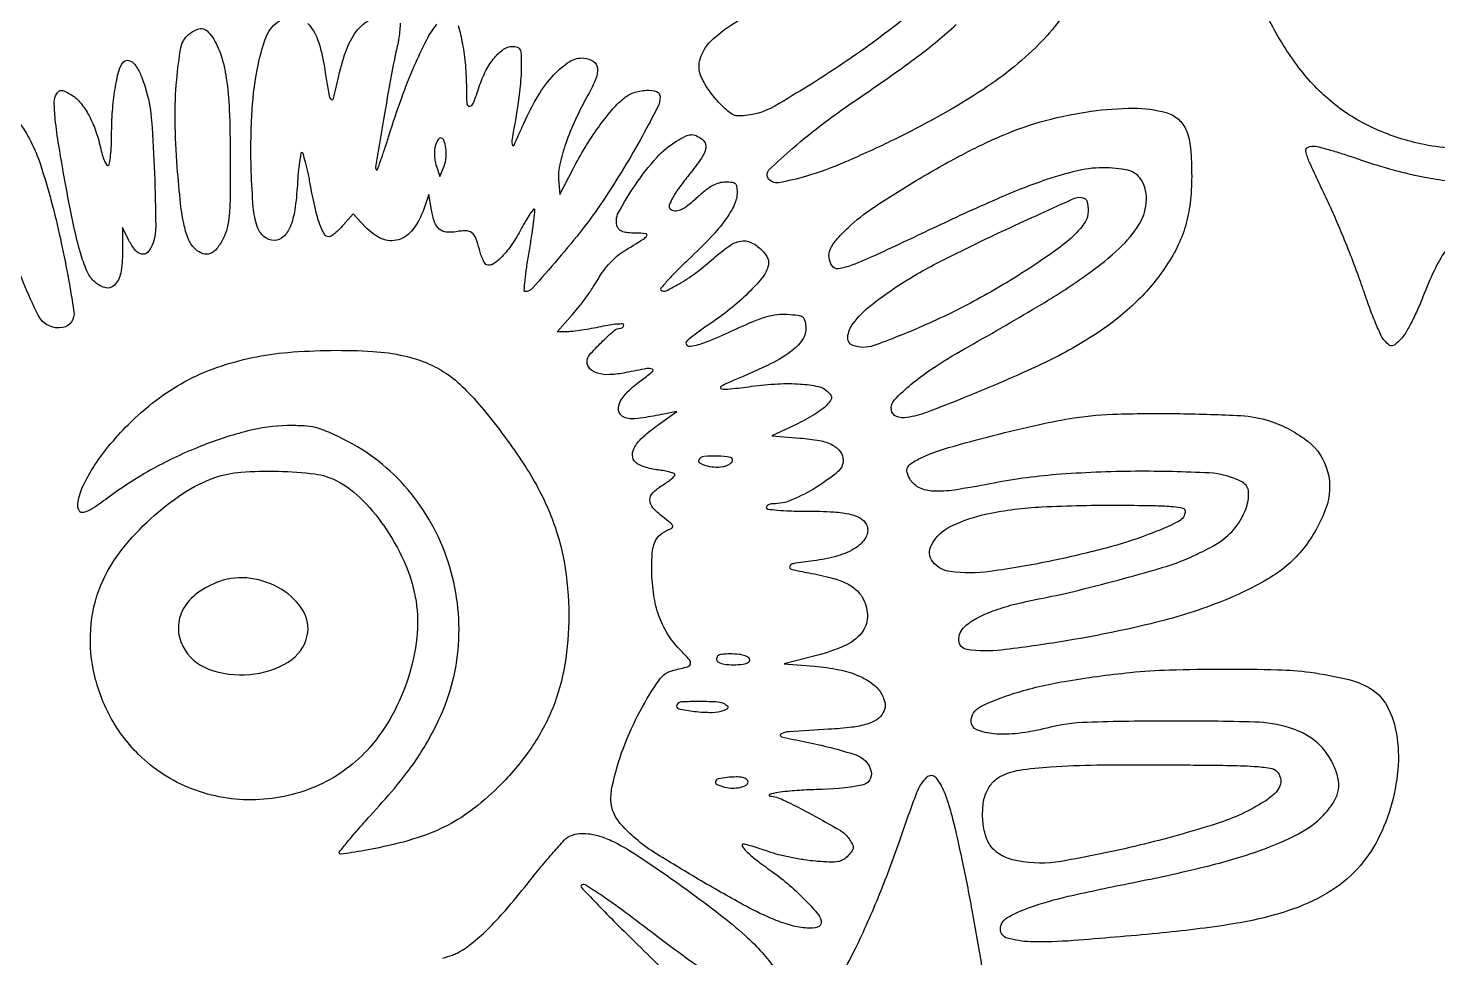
# Model space of a CAD drawing. Header units: inches. Extents: x 164 to 6104, y 4585 to 8790.
# Drawn here: x 5650.21 to 5677.86, y 5356.24 to 5374.46 of the extents above; entities that cross this region are included whole.
import ezdxf

# ---------------------------------------------------------------- set-up
doc = ezdxf.new("R2010")
doc.units = ezdxf.units.IN
doc.header["$LTSCALE"] = 50
doc.header["$MEASUREMENT"] = 0

# ---------------------------------------------------------------- blocks, each defined once
blk = doc.blocks.new('JACZ-COO-GE-001-CAR-LOGO-R00')
at = {"color": 8}
for points in [[(6117.94, 3222.13, -0.042935), (6109.41, 3223.27, -0.05274), (6096.4, 3227.64, -0.063521), (6085.46, 3234.45, -0.060535), (6076.18, 3244.08, -0.042129), (6068.14, 3256.88, -0.044574), (6062.33, 3271.09, -0.081407), (6060.63, 3283.47, -0.090028), (6063.01, 3294.89, -0.065885), (6069.42, 3306.17, -0.048385), (6077.75, 3315.2, -0.035815), (6088.52, 3323.52, -0.035412), (6100.53, 3330.31, -0.04353), (6112.59, 3334.82, -0.035386), (6120.13, 3336.34, -0.030806)], [(6015.17, 3263.95, -0.07247), (6005.17, 3250.57, -0.054656), (5988.67, 3237.35, -0.028311), (5965.57, 3224.45, -0.011949), (5952.05, 3218.26, -0.027653), (5941.56, 3214.44, -0.032186), (5933.92, 3212.65, -0.304674), (5931.01, 3213.97, -0.353057), (5931.29, 3216.13, -0.012905), (5937.82, 3222.11, -0.018614), (5946.46, 3229.07, -0.011621), (5957.07, 3236.6, 0.011178), (5972.01, 3247.19, 0.026682), (5982.47, 3255.86, 0.035656)], [(5830.45, 3256.23, -0.017603), (5830.36, 3254.39, -0.018322), (5830.09, 3252.22, -0.015786), (5829.66, 3249.96, 0.010257), (5828.01, 3241.85, 0.003432), (5825.93, 3229.94, 0.000438), (5823.76, 3216.86, 0.241968), (5823.99, 3216.12, 0.545708), (5824.21, 3216.17, 0.00249), (5825.17, 3218.78, 0.007419), (5826.25, 3221.9, 0.004292), (5827.46, 3225.69, -0.011535), (5830.79, 3235.6, -0.015001), (5834.32, 3244.5, -0.015889), (5837.71, 3251.72, -0.05769), (5840.52, 3255.94, -0.011563)], [(5846.35, 3255.57, -0.022095), (5847.48, 3250.64, -0.023543), (5848.29, 3244.7, -0.021788), (5848.56, 3238.57, 0.014135), (5848.69, 3234.19, 0.426593), (5849.45, 3233.54, 0.284305), (5850.44, 3234.3, 0.010628), (5852.08, 3238.92, -0.03841), (5853.91, 3243.28, -0.054416), (5856.23, 3246.79, -0.066586), (5858.74, 3249.11, -0.154499), (5861.16, 3249.88, -0.072715), (5862.52, 3249.68, -0.216978), (5863.21, 3249.08, -0.09741), (5863.51, 3247.79, -0.009343), (5863.57, 3244.56, -0.014676), (5863.5, 3242.1, -0.007848), (5863.27, 3239.06, -0.007807), (5862.94, 3235.97, -0.012078), (5862.55, 3233.31, 0.001195), (5861, 3224.14, 0.134293), (5861.13, 3222.92, 0.663981), (5861.6, 3222.91, 0.003189), (5864.27, 3228.86, -0.031479), (5868.17, 3236.38, -0.050875), (5872.49, 3242.15, -0.064789), (5876.81, 3245.76, -0.167295), (5880.71, 3246.7, -0.119621), (5883.26, 3245.82, -0.226696), (5884.37, 3244.01, -0.124863), (5883.95, 3241.06, -0.03041), (5881.8, 3236.59, 0.019547), (5878.37, 3229.88, 0.024296), (5875.74, 3223.39, 0.026539), (5874.09, 3217.68, 0.075664), (5873.77, 3213.57), (5874.07, 3209.38), (5877.74, 3216.45, -0.017613), (5881.01, 3222.24, -0.018014), (5884.66, 3227.74, -0.019086), (5888.28, 3232.41, -0.042766), (5891.45, 3235.59, -0.090576), (5894.29, 3237.22, -0.07204), (5897.77, 3237.92, -0.094909), (5900.55, 3237.53, -0.324426), (5901.55, 3236.13, -0.116723), (5900.84, 3233.25, -0.007177), (5896.67, 3225.41, -0.010891), (5891.54, 3216.55, -0.009916), (5885.87, 3207.63, -0.019403), (5880.52, 3200.21, -0.011552), (5873.61, 3191.79, -0.004809), (5866.58, 3183.77, -0.21353), (5864.59, 3182.88, -0.439736), (5864.35, 3183.15, -0.004316), (5864.62, 3186.04, -0.010357), (5865.06, 3189.51, -0.006123), (5865.71, 3193.63, 0.004046), (5866.39, 3197.82, 0.005974), (5866.92, 3201.51, 0.002949), (5867.31, 3204.63, 0.108095), (5867.24, 3205.35, 0.595147), (5866.94, 3205.4, 0.019378), (5866.03, 3204.19, 0.018802), (5864.88, 3202.38, 0.009693), (5863.57, 3200.04, -0.026118), (5861.01, 3195.78, -0.042188), (5858.36, 3192.5, -0.051664), (5855.94, 3190.43, -0.233384), (5854.15, 3190.18, -0.175028), (5853.67, 3190.55, -0.029457), (5853.11, 3191.58, -0.029161), (5852.56, 3192.93, -0.022233), (5852.11, 3194.45, 0.030906), (5851.18, 3197.48, 0.140503), (5850.08, 3198.94, 0.163332), (5848.48, 3199.49, 0.045898), (5845.81, 3199.25, -0.07062), (5843.07, 3199.14, -0.155427), (5841.16, 3199.96, -0.129239), (5839.87, 3201.87, -0.04238), (5839.01, 3205.19), (5838.29, 3209.38), (5836.91, 3205.42, -0.076771), (5833.95, 3199.85, -0.158922), (5829.96, 3197.05, -0.180787), (5825.47, 3197.31, -0.103403), (5821, 3200.53), (5817.65, 3204.18), (5814.89, 3201.03, -0.018517), (5813.75, 3199.82, -0.023674), (5812.61, 3198.8, -0.022642), (5811.6, 3198.06, -0.148904), (5811.01, 3197.88, -0.265411), (5809.73, 3198.61, -0.04685), (5808.5, 3201.21, -0.031278), (5807.27, 3205.44, -0.009949), (5805.96, 3211.89, 0.007402), (5805.28, 3215.33, 0.012028), (5804.58, 3218.24, 0.005746), (5803.92, 3220.62, 0.333928), (5803.58, 3220.88, 0.366493), (5803.27, 3220.62, 0.006482), (5802.92, 3218.3, 0.012874), (5802.59, 3215.46, 0.007812), (5802.35, 3212.1, -0.022087), (5801.65, 3205.24, -0.061595), (5800.37, 3200.59, -0.10407), (5798.51, 3197.86, -0.193525), (5796.07, 3196.88, -0.176423), (5793.23, 3197.91, -0.138461), (5791.38, 3200.64, -0.061009), (5790.31, 3205.93, -0.011579), (5789.76, 3215.78, -0.019896), (5789.88, 3230.98, -0.034784), (5791.36, 3243.48, -0.041457), (5793.9, 3252.69, -0.183756), (5797.53, 3256.85, -0.141305)], [(5805.19, 3256.13, -0.114649), (5807.9, 3251.78, -0.042415), (5809.66, 3244.73, 0.0019), (5811.03, 3236.37, 0.197679), (5811.64, 3235.4, 0.533403), (5812.27, 3235.63, 0.004193), (5813.69, 3241.83, -0.035938), (5815.94, 3249.42, -0.084078), (5818.92, 3254.51, -0.110042), (5822.83, 3257.52, -0.095363)], [(6116.22, 3194.03, 0.03519), (6113.14, 3188.58, 0.01839), (6110.06, 3181.41, -0.013313), (6108.5, 3177.68, -0.014694), (6106.79, 3174.17, -0.014185), (6105.16, 3171.26, -0.069661), (6103.99, 3169.8, -0.012904), (6102.36, 3168.35, -0.155586), (6101.6, 3168.03, -0.20078), (6100.88, 3168.26, -0.023798), (6099.64, 3169.43, -0.083813), (6098.7, 3170.8, -0.008996), (6097.14, 3174.33, -0.010864), (6095.44, 3178.64, -0.008544), (6093.78, 3183.38, 0.009723), (6091.85, 3188.82, 0.005596), (6089.34, 3195.31, 0.005589), (6086.66, 3201.77, 0.009299), (6084.25, 3207.14, -0.001922), (6079.09, 3218.19, -0.052143), (6078.05, 3221.23, -0.376014), (6078.67, 3222.39, -0.129243), (6080.71, 3222.59, -0.028541), (6082.61, 3222.18, -0.005309), (6086.02, 3221.19, -0.005674), (6090, 3219.94, -0.005153), (6094.07, 3218.57, 0.011891), (6098.48, 3217.15, 0.008497), (6103.48, 3215.76, 0.008586), (6108.3, 3214.59, 0.018137), (6112.07, 3213.89, -0.010318), (6118.62, 3212.78, -0.042478)], [(5947.69, 2989.91, 0.018988), (5954.5, 3002.48, 0.017377), (5961.13, 3017.19, 0.01469), (5967.13, 3033.16, -0.008166), (5971.75, 3045.97, -0.105511), (5974.49, 3050.21, -0.451482), (5976.89, 3050.07, -0.076165), (5979.43, 3045.52, -0.029703), (5981.5, 3038.8, -0.007618), (5984.03, 3027.7, -0.006973), (5986.77, 3013.79, -0.004401), (5989.61, 2997.49, -0.017651)], [(5915.57, 2995.95, -0.009951), (5907.72, 3001.41, -0.0069), (5899.07, 3007.88, 0.004282), (5890.89, 3014.05, 0.013033), (5885.2, 3018.06, 0.009907), (5881.02, 3020.71, 0.345942), (5879.94, 3020.58, 0.405268), (5879.94, 3020.12, 0.001493), (5884.01, 3015.82, 0.006103), (5888.8, 3010.91, 0.003659), (5894.6, 3005.19, -0.008722), (5908.3, 2991.41, -0.039152)], [(5842.12, 3000.71, 0.005863), (5844.76, 3001.56, 0.039988), (5846.02, 3002.1, 0.047394), (5849.98, 3004.67, 0.026682), (5854.27, 3008.48, 0.020553), (5859.22, 3013.77, 0.009428), (5865.25, 3021.05, -0.004484), (5868.96, 3025.62, -0.006254), (5872.36, 3029.64, -0.003958), (5875.29, 3032.95, -0.07811), (5876.34, 3033.81, -0.09734), (5878.83, 3034.67, -0.062999), (5881.89, 3034.71, -0.053229), (5885.38, 3033.94, -0.036212), (5889.12, 3032.37, -0.030262), (5896, 3028.34, -0.007452), (5906.76, 3020.89, -0.007912), (5917.5, 3012.95, -0.020966), (5924.85, 3006.84, -0.025326), (5929.44, 3002.23, -0.037164), (5932.95, 2997.7, -0.04207)]]:
    blk.add_lwpolyline(points, format="xyb", dxfattribs=at)
for points in [[(5980.35, 3278.32, -0.09869), (5981.95, 3276.64, -0.163117), (5982.42, 3274.75, -0.107201), (5981.7, 3272.38, -0.029825), (5979.6, 3269.08, -0.067296), (5969.45, 3258.42, -0.020546), (5951.46, 3245.2, -0.017339), (5932.86, 3233.58, -0.130204), (5922.92, 3230.89, -0.168575), (5920.8, 3231.61, -0.036316), (5917.88, 3234.25, -0.036734), (5915.01, 3237.73, -0.042883), (5912.85, 3241.42, -0.197702), (5912.55, 3246.77, -0.129455), (5916.05, 3251.96, -0.054406), (5924.77, 3258.07, -0.009844), (5942.31, 3267.27, -0.010263), (5957.75, 3274.59, -0.034869), (5968.21, 3278.44, -0.056518), (5975.53, 3279.69, -0.16857)], [(5779.13, 3252.43, -0.0682), (5781.45, 3247.55, -0.039698), (5782.92, 3241.23, -0.027198), (5783.74, 3232.55, -0.009282), (5784.01, 3219.88, -0.002866), (5783.98, 3209.09, -0.019441), (5783.73, 3203.76, -0.039745), (5783.16, 3200.32, -0.054703), (5782.07, 3197.38, -0.049775), (5780.33, 3194.62, -0.135311), (5778.49, 3193.26, -0.178139), (5776.55, 3193.22, -0.100498), (5774.5, 3194.44, -0.106821), (5772.69, 3196.96, -0.047812), (5771.43, 3200.86, -0.028158), (5770.44, 3206.89, -0.006937), (5769.52, 3216.88, -0.016545), (5768.95, 3229.6, -0.024366), (5769.36, 3240.78, -0.023516), (5770.53, 3249.59, -0.179538), (5772.63, 3253.13, -0.050167), (5774.65, 3254.45, -0.147771), (5776.27, 3254.76, -0.16034), (5777.7, 3254.11, -0.062112)], [(5761.13, 3237.38, -0.048333), (5762.49, 3229.51, -0.009553), (5763.29, 3215.22, -0.00706), (5763.62, 3200.74, -0.095328), (5762.66, 3195.56, -0.1036), (5761.39, 3193.6, -0.253258), (5759.79, 3193.12, -0.174202), (5758.03, 3194.2, -0.052861), (5756.32, 3196.88), (5754.57, 3200.38), (5754.57, 3193.7, -0.044708), (5754.05, 3187.91, -0.153916), (5752.32, 3184.62, -0.274421), (5749.73, 3183.97, -0.124403), (5746.62, 3185.82, -0.098214), (5744.79, 3188.56, -0.027209), (5743.06, 3193.47, -0.019377), (5741.25, 3200.68, -0.006441), (5739.14, 3211.38, -0.004105), (5737.14, 3222.8, -0.015668), (5736.17, 3229.97, -0.020809), (5735.88, 3234.73, -0.153958), (5736.51, 3236.88, -0.063979), (5737.17, 3237.63, -0.184953), (5737.81, 3237.87, -0.10923), (5738.67, 3237.68, -0.015753), (5740.28, 3236.85, -0.089897), (5742.8, 3234.79, -0.04793), (5745.11, 3231.48, -0.041832), (5747.06, 3227.23, -0.031777), (5748.5, 3222.31, 0.017351), (5749.03, 3220.26, 0.031136), (5749.63, 3218.62, 0.036112), (5750.21, 3217.53, 0.412787), (5750.64, 3217.42, 0.218629), (5751.01, 3217.98, 0.011557), (5751.3, 3220.12, 0.01644), (5751.5, 3222.77, 0.011069), (5751.57, 3225.8, -0.018172), (5751.8, 3232.2, -0.021561), (5752.5, 3238.2, -0.02103), (5753.51, 3243.15, -0.112903), (5754.74, 3245.58, -0.294499), (5756.24, 3246.06, -0.161792), (5757.9, 3244.95, -0.071592), (5759.6, 3241.96, -0.026934)], [(5725.89, 3229.63, -0.082375), (5732.1, 3217.59, -0.024126), (5737.55, 3197.42, -0.016474), (5741.25, 3177.33, -0.400104), (5738.27, 3173.07, -0.340083), (5731.5, 3176.41, -0.032913), (5724.04, 3194.45, -0.037091), (5718.87, 3214.55, -0.11117), (5719.49, 3228.63, -0.044972), (5720.62, 3231.68, -0.247564), (5721.99, 3232.69, -0.234479), (5723.65, 3232.17, -0.040993)], [(6039.9, 3231.8, -0.113068), (6043.23, 3230, -0.117883), (6045.38, 3226.96, -0.073714), (6046.54, 3222.08, -0.021773), (6046.86, 3214.38, -0.029), (6046.43, 3207.1, -0.042311), (6045.15, 3200.8, -0.043997), (6042.87, 3195, -0.035113), (6039.45, 3189.21, -0.053464), (6031.12, 3179.5, -0.045317), (6020.46, 3171.16, -0.033996), (6005.82, 3163.05, -0.013592), (5984.79, 3153.91, -0.00704), (5974.38, 3149.88, -0.046701), (5969, 3148.44, -0.138866), (5966.14, 3148.75, -0.267483), (5964.77, 3150.5, -0.2274), (5965.65, 3153.32, -0.032462), (5970.2, 3157.58, -0.029072), (5976.98, 3162.53, -0.015235), (5985.93, 3167.91, 0.006541), (6005.85, 3179.43, 0.02109), (6018.65, 3187.81, 0.031784), (6027.13, 3194.73, 0.067225), (6032.51, 3201.28, 0.067153), (6033.96, 3204.53, 0.067592), (6034.49, 3208.04, 0.072459), (6034.06, 3211.34, 0.102035), (6032.7, 3213.96, 0.068952), (6031.44, 3215.14, 0.074889), (6029.94, 3215.9, 0.049445), (6027.81, 3216.37, 0.013641), (6024.39, 3216.68, 0.06802), (6016.86, 3216.13, 0.029742), (6007.18, 3213.48, 0.021164), (5994.48, 3208.56, 0.00781), (5976.99, 3200.6, -0.001785), (5960.67, 3192.93, -0.0191), (5953.92, 3190.09, -0.05086), (5950.25, 3189.13, -0.299221), (5948.53, 3189.91, -0.112263), (5947.73, 3192.16, -0.129214), (5948.05, 3194.4, -0.080894), (5949.66, 3196.97, -0.023577), (5952.91, 3200.34, -0.042431), (5959.87, 3205.88, -0.012188), (5971.54, 3213.23, -0.012748), (5984.25, 3220.38, -0.021533), (5995.3, 3225.64, -0.034432), (6006.93, 3229.65, -0.031464), (6019.36, 3232.17, -0.033058), (6030.95, 3233, -0.069128)], [(5913.01, 3224.55, -0.177429), (5913.95, 3223.13, -0.152215), (5913.83, 3221.34, -0.065251), (5912.41, 3218.72, -0.012196), (5909.09, 3214.38, 0.012672), (5906.53, 3211.01, 0.032005), (5904.89, 3208.4, 0.042836), (5904.04, 3206.48, 0.285423), (5904.27, 3205.51, 0.184843), (5905.51, 3204.96, 0.117412), (5907.08, 3205.24, 0.063921), (5909.15, 3206.48, 0.019039), (5911.95, 3208.88, -0.020138), (5914.15, 3210.75, -0.04327), (5916.02, 3211.96, -0.055428), (5917.73, 3212.65, -0.067531), (5919.43, 3212.88, -0.027409), (5921.2, 3212.78, -0.158693), (5922.05, 3212.4, -0.174826), (5922.46, 3211.62, -0.034853), (5922.57, 3210.02, -0.10997), (5921.81, 3206.62, -0.04692), (5919.44, 3202.59, -0.033754), (5915.4, 3197.73, -0.01384), (5909.32, 3191.68, 0.00732), (5906.23, 3188.68, 0.012201), (5903.72, 3186.06, 0.005849), (5901.74, 3183.83, 0.393599), (5901.76, 3183.36, 0.321142), (5903.2, 3183.12, 0.019974), (5907.22, 3185.31, 0.025835), (5911.77, 3188.34, 0.02379), (5916.11, 3191.91, -0.029934), (5920.38, 3195.34, -0.108158), (5923.57, 3196.69, -0.156794), (5926.35, 3196.34, -0.087354), (5929.18, 3194.36, -0.031906), (5930.33, 3193.06, -0.071857), (5930.97, 3191.91, -0.089735), (5931.19, 3190.8, -0.076181), (5931.02, 3189.61, -0.101441), (5929.42, 3186.63, -0.024693), (5925.62, 3182.51, -0.024455), (5920.72, 3178.15, -0.022954), (5915.32, 3174.19, 0.008727), (5912.73, 3172.4, 0.013211), (5910.55, 3170.75, 0.007886), (5908.81, 3169.31, 0.2196), (5908.57, 3168.79, 0.403697), (5909.33, 3168, 0.076371), (5911.51, 3168.26, 0.033002), (5915.37, 3169.6, 0.007248), (5921.79, 3172.43, -0.008109), (5927.15, 3174.78, -0.028558), (5930.7, 3176.04, -0.042489), (5933.54, 3176.61, -0.04447), (5936.39, 3176.68, -0.013816), (5939.25, 3176.42, -0.121059), (5940.44, 3175.97, -0.18063), (5941.05, 3175.1, -0.039355), (5941.37, 3173.26, -0.177143), (5940.46, 3169.75, -0.08568), (5937.17, 3166.39, -0.04649), (5930.92, 3162.72, -0.011981), (5920.19, 3157.99, 0.05021), (5918.17, 3156.91, 0.681783), (5918.3, 3156.33, 0.066494), (5920.67, 3156.28, 0.006153), (5926.52, 3156.99, -0.019883), (5933.68, 3157.67, -0.030611), (5939.89, 3157.62, -0.034384), (5944.75, 3156.95, -0.145965), (5947.3, 3155.57, -0.035141), (5948.19, 3154.56, -0.182893), (5948.39, 3153.86, -0.14346), (5948.1, 3153.1, -0.019083), (5947, 3151.76, -0.057731), (5945.84, 3150.72, -0.014539), (5943.73, 3149.32, -0.014645), (5941.2, 3147.84, -0.014299), (5938.57, 3146.51), (5932.07, 3143.44), (5939.77, 3142.86, -0.027301), (5945.09, 3142.17, -0.072754), (5948.7, 3140.94, -0.116407), (5950.8, 3139.14, -0.159576), (5951.57, 3136.8, -0.222715), (5950.07, 3133.59, -0.034893), (5944.25, 3129.4, -0.038223), (5937.56, 3125.93, -0.101531), (5932.32, 3124.87, 0.055208), (5931.65, 3124.8, 0.074948), (5931.08, 3124.58, 0.094555), (5930.7, 3124.26, 0.170804), (5930.57, 3123.88, 0.375348), (5930.95, 3123.45, 0.010862), (5933.56, 3123.15, 0.015546), (5937.02, 3122.94, 0.007218), (5941.52, 3122.88, -0.013236), (5949, 3122.68, -0.047269), (5953.72, 3121.98, -0.083586), (5956.62, 3120.72, -0.173722), (5958.1, 3118.79, -0.212582), (5957.75, 3115.69, -0.117079), (5955.07, 3112.89, -0.074891), (5950.14, 3110.66, -0.037254), (5943.42, 3109.3, 0.006888), (5937.89, 3108.52, 0.27084), (5936.96, 3107.77, 0.455248), (5937.38, 3106.99, 0.009722), (5942.18, 3106.01, -0.016912), (5948.34, 3104.65, -0.049145), (5952.43, 3103.17, -0.072136), (5955.19, 3101.32, -0.090048), (5957.07, 3098.88, -0.125954), (5958.22, 3093.88, -0.170652), (5956.59, 3089.57, -0.114598), (5951.88, 3086.04, -0.042139), (5943.96, 3083.32), (5935.42, 3081.18), (5943.74, 3080.49, -0.028625), (5950.44, 3079.55, -0.050212), (5955.79, 3077.91, -0.063535), (5959.72, 3075.63, -0.110967), (5962.13, 3072.77, -0.029316), (5962.8, 3071.25, -0.069341), (5963.07, 3070.05, -0.083653), (5962.98, 3068.96, -0.060238), (5962.54, 3067.82, -0.122616), (5960.85, 3065.95, -0.073978), (5958.14, 3064.67, -0.045818), (5953.99, 3063.81, -0.013922), (5947.58, 3063.26, 0.002435), (5936.77, 3062.59, 0.106486), (5934.6, 3061.97, 0.692414), (5934.7, 3061.22, 0.008799), (5941.18, 3059.84, -0.029751), (5955.09, 3056.25, -0.262927), (5959.23, 3051.76, -0.430375), (5956.72, 3047.95, -0.040373), (5944.25, 3046.76, 0.015186), (5938.94, 3046.52, 0.015611), (5933.71, 3045.96, 0.051503), (5931.47, 3045.41, 0.807392), (5931.52, 3045, -0.093827), (5935.12, 3044.01, -0.009581), (5943.03, 3039.95, -0.008564), (5950.84, 3035.57, -0.116211), (5953.19, 3033.34, -0.022114), (5954.11, 3031.79, -0.136635), (5954.31, 3030.89, -0.145143), (5954.01, 3030.05, -0.026028), (5952.95, 3028.73, -0.0689), (5951.64, 3027.63, -0.098245), (5950.22, 3027.08, -0.053845), (5948.13, 3026.95, -0.00885), (5944.07, 3027.19, -0.018423), (5940.96, 3027.56, -0.011912), (5937.39, 3028.19, -0.011978), (5933.93, 3028.98, -0.022086), (5931.16, 3029.81, 0.004717), (5928.83, 3030.6, 0.006395), (5926.71, 3031.27, 0.004424), (5924.92, 3031.79, 0.068683), (5924.29, 3031.88, 0.582466), (5923.98, 3031.32, 0.066585), (5925.11, 3029.89, 0.027517), (5927.8, 3027.58, 0.009028), (5931.99, 3024.47, -0.022001), (5936.95, 3020.6, -0.024089), (5941.39, 3016.41, -0.021146), (5944.8, 3012.56, -0.1722), (5945.57, 3010.38, -0.349466), (5944.6, 3009.15, -0.073394), (5941.68, 3008.92, -0.049848), (5937.49, 3009.62, -0.029929), (5932.72, 3011.24, -0.028873), (5925.03, 3014.89, -0.00691), (5912.72, 3021.86, -0.006322), (5900.66, 3029.12, -0.038605), (5894.79, 3033.41, -0.030842), (5890.94, 3037.16, -0.080717), (5888.84, 3040.38, -0.097382), (5888.08, 3043.72, -0.059963), (5888.45, 3047.75, -0.037252), (5891.48, 3058.07, -0.032241), (5896.13, 3068.36, -0.029827), (5901.25, 3076.72, -0.188865), (5905.32, 3079.44, 0.012203), (5909.06, 3080.36, 0.267809), (5909.83, 3081.13, 0.25137), (5909.57, 3082.21, 0.010937), (5906.84, 3085.16, -0.054012), (5903.55, 3089.39, -0.053083), (5901.22, 3094.24, -0.048187), (5899.81, 3099.89, -0.03272), (5899.25, 3106.51, -0.023079), (5899.39, 3111.38, -0.079757), (5900.12, 3114.43, -0.118622), (5901.58, 3116.43, -0.088073), (5903.94, 3117.82, 0.077773), (5904.85, 3118.33, 0.353998), (5904.97, 3118.87, 0.108587), (5904.36, 3119.64, 0.007907), (5902.23, 3121.33, -0.048099), (5899.57, 3123.79, -0.179045), (5898.75, 3125.88, -0.200134), (5899.53, 3127.84, -0.061427), (5902.07, 3129.88, 0.015192), (5903.41, 3130.76, 0.021565), (5904.54, 3131.64, 0.01846), (5905.39, 3132.41, 0.201768), (5905.57, 3132.83, 0.310416), (5905.34, 3133.17, 0.022542), (5904.22, 3133.54, 0.02524), (5902.73, 3133.88, 0.015882), (5900.97, 3134.14, -0.026986), (5899.09, 3134.45, -0.026819), (5897.25, 3134.97, -0.027832), (5895.7, 3135.59, -0.08689), (5894.78, 3136.24, -0.19829), (5893.98, 3138.17, -0.137543), (5894.62, 3140.47, -0.07545), (5896.91, 3143.22, -0.025901), (5900.97, 3146.46), (5906.07, 3150.11), (5902.57, 3149.42, -0.006708), (5896.87, 3148.37, -0.039154), (5893.84, 3148.09, -0.083018), (5891.96, 3148.38, -0.140717), (5890.66, 3149.27, -0.205613), (5890.12, 3151.09, -0.11196), (5890.92, 3153.33, -0.067567), (5893.12, 3155.95, -0.027412), (5896.76, 3158.9, 0.01781), (5899.45, 3161, 0.56605), (5899.35, 3161.68, 0.141682), (5897.92, 3161.83, 0.004583), (5892.2, 3160.73, -0.036618), (5887.77, 3160.18, -0.082877), (5884.42, 3160.56, -0.134076), (5882.35, 3161.81, -0.191984), (5881.57, 3163.78, -0.181797), (5882.24, 3165.57, -0.017621), (5885.48, 3169.01, -0.017709), (5888.94, 3172.21, -0.179428), (5890.75, 3172.88, 0.106), (5891.06, 3172.95, 0.099326), (5891.33, 3173.14, 0.096162), (5891.51, 3173.42, 0.092487), (5891.57, 3173.75, 0.414861), (5891.29, 3174.04, 0.01801), (5889.73, 3173.98, 0.021678), (5887.72, 3173.74, 0.012601), (5885.32, 3173.29, -0.007762), (5882.72, 3172.77, -0.007494), (5880.07, 3172.33, -0.007439), (5877.73, 3172.01, -0.027051), (5876.23, 3171.91), (5873.4, 3171.88), (5877.6, 3176.63, 0.015196), (5879.42, 3178.81, 0.009621), (5881.41, 3181.46, 0.009661), (5883.26, 3184.14, 0.017555), (5884.66, 3186.41, -0.02924), (5886.11, 3188.65, -0.027883), (5887.84, 3190.75, -0.028963), (5889.7, 3192.55, -0.040943), (5891.57, 3193.91, 0.002594), (5896.95, 3197.22, 0.109434), (5897.91, 3198.17, 0.566338), (5897.65, 3198.71, 0.019968), (5894.79, 3198.85, -0.02245), (5892.79, 3198.95, -0.056833), (5891.38, 3199.25, -0.084566), (5890.43, 3199.76, -0.136495), (5889.89, 3200.49, -0.218403), (5890.14, 3204.47, -0.026947), (5894.78, 3212.08, -0.031987), (5900.6, 3219.49, -0.073588), (5906.03, 3224.02, -0.021693), (5908.43, 3225.34, -0.096489), (5909.98, 3225.77, -0.127292), (5911.35, 3225.52, -0.050296)], [(5839.99, 3222.42, 0.050746), (5839.82, 3221.28, 0.02798), (5839.84, 3219.87, 0.027614), (5840.02, 3218.42, 0.039456), (5840.35, 3217.17), (5841.33, 3214.38), (5842.45, 3217.2, 0.07084), (5843.01, 3219.53, 0.055395), (5842.98, 3222.13, 0.06271), (5842.44, 3224.23, 0.30781), (5841.48, 3224.88, 0.208901), (5841.1, 3224.71, 0.05058), (5840.68, 3224.16, 0.043381), (5840.29, 3223.36, 0.031403)], [(6018.57, 3204.9, -0.141451), (6017.7, 3201.89, -0.059067), (6015.03, 3198.59, -0.036951), (6010.29, 3194.6, -0.011325), (6002.57, 3189.3, -0.020835), (5988.23, 3180.74, -0.021004), (5973.26, 3173.43, -0.016429), (5959.93, 3168.11, -0.180178), (5954.26, 3168.17, -0.338254), (5952.83, 3170.49, -0.138828), (5954.28, 3174.15, -0.061913), (5959.1, 3179.06, -0.0243), (5966.82, 3184.61, -0.026242), (5978.5, 3191.32, -0.008918), (5996.13, 3199.87, -0.002815), (6014.85, 3208.41, -0.24764), (6017.82, 3208.22, -0.169243), (6018.11, 3207.86, -0.032376), (6018.35, 3207.05, -0.031216), (6018.51, 3206.03, -0.024301)], [(5831.55, 3165.32, -0.040607), (5837.72, 3163.37, -0.052264), (5842.97, 3160.57, -0.046908), (5847.93, 3156.49, -0.025111), (5853.27, 3150.62, -0.026041), (5864.28, 3135.7, -0.047779), (5871.36, 3122.38, -0.053787), (5875.26, 3109.1, -0.044524), (5876.57, 3094.4, -0.040789), (5875.47, 3080.89, -0.054571), (5872.16, 3069.06, -0.055453), (5866.43, 3058.37, -0.044078), (5858.08, 3048.26, -0.031716), (5850.72, 3041.7, -0.046377), (5843.43, 3037, -0.044222), (5835.14, 3033.58, -0.025683), (5824.7, 3030.9, -0.005125), (5820.69, 3030.12, -0.008082), (5817.23, 3029.55, -0.003086), (5814.27, 3029.13, -0.234259), (5813.83, 3029.28, -0.382025), (5813.81, 3029.68, -0.002655), (5816.1, 3032.51, -0.008158), (5818.86, 3035.78, -0.004919), (5822.24, 3039.58, 0.007813), (5828.87, 3047.11, 0.019328), (5833.42, 3052.89, 0.023239), (5837, 3058.32, 0.0173), (5840.45, 3064.62, 0.099671), (5846.41, 3086.35, 0.096363), (5843.61, 3108.98, 0.097052), (5832.57, 3128.78, 0.102772), (5815.06, 3142.48, 0.011334), (5810.33, 3144.69, 0.043598), (5807.25, 3145.73, 0.048007), (5804.19, 3146.17, 0.015801), (5799.64, 3146.24, 0.058825), (5788.78, 3144.79, 0.031994), (5775.96, 3140.62, 0.030606), (5762.88, 3134.46, 0.034144), (5751.15, 3126.95, -0.011703), (5746.38, 3123.59, -0.088085), (5743.87, 3122.49, -0.339798), (5742.67, 3123.01, -0.154343), (5742.32, 3124.8, -0.078372), (5743.56, 3129.32, -0.035127), (5746.5, 3134.75, -0.031066), (5750.76, 3140.62, -0.02369), (5756.1, 3146.49, -0.032802), (5763.68, 3153.15, -0.039848), (5771.62, 3158.29, -0.039737), (5780.29, 3162.12, -0.032318), (5790.07, 3164.84, -0.031053), (5799.76, 3166.26, -0.017946), (5811.53, 3166.82, -0.017906), (5822.99, 3166.54, -0.040867)], [(6068.16, 3147.53, -0.090425), (6078.71, 3141.88, -0.1616), (6084.04, 3133.72, -0.153659), (6083.57, 3123.68, -0.079625), (6077.37, 3112.62, -0.090936), (6068.39, 3104.76, -0.042174), (6054.41, 3097.94, -0.033568), (6035.73, 3092.11, -0.018122), (6012.1, 3087.34, -0.011874), (5994.83, 3084.92, -0.065469), (5985.45, 3085.06, -0.358755), (5983.2, 3087.56, -0.230156), (5984.82, 3091.35, -0.05582), (5988.14, 3093.63, -0.033484), (5992.5, 3095.59, -0.027043), (5998.06, 3097.32, -0.014493), (6005.07, 3098.88, 0.012204), (6014.61, 3100.95, 0.005851), (6026.74, 3104.05, 0.005209), (6038.29, 3107.28, 0.02579), (6044.67, 3109.5, 0.011399), (6047.27, 3110.62, 0.008744), (6050.06, 3111.97, 0.008855), (6052.62, 3113.32, 0.020666), (6054.48, 3114.44, 0.078865), (6058.75, 3118.35, 0.076446), (6061.65, 3123.43, 0.099279), (6062.44, 3128.06, 0.26864), (6060.75, 3130.78, 0.110429), (6051.68, 3133.31, 0.014434), (6031.52, 3133.76, 0.017888), (6009.84, 3132.85, 0.029666), (5991.72, 3130.35, -0.011195), (5981.99, 3128.64, -0.049812), (5976.2, 3128.34, -0.094749), (5972.49, 3129.23, -0.142317), (5969.98, 3131.38, -0.077237), (5969.06, 3133.4, -0.207179), (5969.27, 3134.92, -0.128826), (5970.69, 3136.29, -0.024119), (5973.95, 3137.93, -0.035111), (5980.38, 3140.25, -0.006446), (5992.57, 3143.53, -0.007356), (6005.26, 3146.58, -0.017712), (6014.75, 3148.36, -0.030378), (6026.67, 3149.42, -0.010971), (6043.68, 3149.53, -0.009041), (6060.29, 3148.98, -0.065047)], [(5912.09, 3136.91, 0.412517), (5912.28, 3136.09, 0.07073), (5913.9, 3135.37, 0.052245), (5916.26, 3134.95, 0.053432), (5918.64, 3135.05, 0.047179), (5919.54, 3135.27, 0.049718), (5920.37, 3135.65, 0.055121), (5921, 3136.13, 0.125584), (5921.32, 3136.63, 0.461714), (5920.75, 3137.57, 0.032136), (5917.24, 3137.9, 0.030093), (5913.52, 3137.79, 0.23602)], [(5813.17, 3131.15, -0.079595), (5820.26, 3125.83, -0.046909), (5826.9, 3117.54, -0.04583), (5832.07, 3107.84, -0.061191), (5834.79, 3098.24, -0.065878), (5835.01, 3088.26, -0.049343), (5832.73, 3077.49, -0.048276), (5828.3, 3067.12, -0.055513), (5822.13, 3058.3, -0.106059), (5808.23, 3048, -0.099502), (5791, 3043.99, -0.099242), (5773.52, 3046.96, -0.104901), (5758.92, 3056.41, -0.073614), (5751.08, 3066.94, -0.073405), (5746.62, 3079.3, -0.075311), (5745.98, 3092.14, -0.084429), (5749.27, 3104.05, -0.058144), (5754.49, 3112.5, -0.03966), (5762.19, 3120.77, -0.039793), (5771.05, 3127.69, -0.060586), (5779.78, 3132.04, -0.066838), (5786.93, 3133.54, -0.025192), (5797.16, 3133.79, -0.024274), (5807.16, 3133.03, -0.090419)], [(6045.07, 3122.91, -0.286236), (6043.29, 3120.06, -0.024187), (6034.98, 3116.47, -0.024941), (6023.47, 3112.8, -0.013379), (6008.96, 3109.36, -0.017489), (5991.78, 3106.4, -0.065782), (5980.87, 3106.35, -0.195485), (5976.1, 3109.04, -0.29871), (5975.69, 3113.61, -0.159487), (5981.05, 3118.75, -0.060498), (5990.99, 3122.13, -0.039616), (6005.93, 3124.05, -0.01393), (6027.57, 3124.5, -0.002667), (6037.12, 3124.38, -0.018246), (6041.82, 3124.13, -0.034004), (6044.43, 3123.71, -0.349258)], [(5781.07, 3103.66, 0.071328), (5775.08, 3100.52, 0.108096), (5771.17, 3096.15, 0.126868), (5769.82, 3091.09, 0.122358), (5771.05, 3085.93, 0.187344), (5778.07, 3079.73, 0.110284), (5789.32, 3078.22, 0.113925), (5799.87, 3081.64, 0.20642), (5805.07, 3088.88, 0.194145), (5803.93, 3095.62, 0.117552), (5798.13, 3101.42, 0.102881), (5789.6, 3104.51, 0.121223)], [(5917.26, 3083.24, 0.238374), (5916.97, 3082.34, 0.233807), (5917.51, 3081.56, 0.093345), (5919.12, 3081.04, 0.032297), (5921.57, 3080.88, 0.035017), (5924.21, 3081.06, 0.118548), (5925.81, 3081.69, 0.407494), (5925.96, 3082.49, 0.155072), (5924.98, 3083.27, 0.063663), (5923.13, 3083.72, 0.029156), (5920.65, 3083.86, 0.025004), (5918.29, 3083.73, 0.17189)], [(6079.25, 3078.83, -0.026088), (6089.85, 3076.84, -0.08803), (6096.28, 3074.03, -0.121169), (6100.21, 3069.73, -0.073924), (6102.6, 3063.24, -0.066039), (6103.31, 3053.49, -0.052005), (6101.59, 3043.03, -0.052027), (6097.75, 3033.15, -0.066264), (6092.18, 3025.13, -0.075979), (6083.93, 3018.46, -0.053939), (6073.05, 3013.6, -0.039143), (6058.23, 3010.07, -0.015597), (6037.5, 3007.47, -0.004091), (6014.46, 3005.49, -0.026308), (6002.77, 3005.21, -0.060071), (5996.5, 3006.14, -0.337718), (5994.57, 3008.67, -0.268171), (5996.31, 3011.69, -0.046278), (6002.56, 3014.55, -0.028416), (6013.13, 3017.61, -0.007271), (6030.57, 3021.31, 0.010732), (6050.7, 3025.74, 0.025179), (6065.47, 3030.12, 0.033683), (6076.09, 3034.69, 0.084163), (6082.84, 3039.73, 0.042597), (6085.5, 3043.04, 0.087299), (6086.84, 3046.07, 0.097161), (6086.99, 3049.16, 0.062888), (6086.03, 3052.62, 0.050783), (6083.95, 3056.47, 0.061557), (6081.24, 3059.55, 0.060351), (6077.81, 3061.92, 0.046172), (6073.6, 3063.67, 0.068599), (6064.12, 3065.23, 0.0069), (6041.15, 3065.52, 0.007711), (6018.29, 3065.15, 0.053913), (6007.26, 3063.6, -0.03133), (5999.44, 3062.14, -0.051965), (5992.73, 3062.02, -0.073905), (5988.1, 3063.12, -0.306614), (5986.57, 3065.37, -0.2843), (5989.04, 3069.37, -0.040968), (5998.34, 3073.09, -0.033195), (6012.08, 3076.35, -0.015831), (6030.07, 3078.79, -0.018493), (6040.77, 3079.49, -0.007027), (6055.72, 3079.72, -0.006611), (6070.37, 3079.54, -0.026898)], [(5906.15, 3070, 0.512337), (5906.61, 3068.89, 0.029085), (5910.91, 3068.14, 0.031189), (5915.76, 3067.89, 0.089206), (5919.07, 3068.52, 0.026892), (5919.89, 3068.88, 0.222828), (5920.14, 3069.2, 0.274684), (5920.02, 3069.54, 0.038367), (5919.4, 3070, 0.126414), (5917.28, 3070.69, 0.015537), (5912.37, 3070.84, 0.01157), (5907.38, 3070.73, 0.247577)], [(6070.14, 3051.74, -0.144664), (6071.15, 3049.87, -0.151513), (6070.96, 3047.79, -0.105974), (6069.47, 3045.61, -0.049266), (6066.74, 3043.5, -0.063043), (6053.83, 3037.51, -0.018079), (6032.55, 3031.56, -0.016676), (6011.17, 3027.16, -0.089433), (5999.32, 3027.26, -0.062285), (5995.38, 3028.53, -0.099091), (5992.54, 3030.62, -0.099102), (5990.72, 3033.64, -0.062309), (5989.82, 3037.68, -0.043663), (5989.78, 3042.09, -0.071958), (5990.6, 3045.72, -0.08594), (5992.26, 3048.51, -0.096434), (5994.71, 3050.45, -0.082284), (5999.7, 3052.07, -0.020285), (6008.28, 3053, -0.014212), (6020.9, 3053.5, -0.004185), (6040.29, 3053.54, -0.001576), (6056.37, 3053.4, -0.012047), (6063.92, 3053.12, -0.02177), (6068.29, 3052.67, -0.160934)], [(5919.82, 3050.08, 0.032445), (5917.42, 3049.68, 0.280015), (5916.68, 3048.95, 0.36737), (5917.08, 3048.15, 0.040909), (5919.15, 3047.45, 0.058016), (5921.28, 3047.17, 0.057021), (5923.42, 3047.38, 0.067654), (5925.05, 3047.98, 0.278604), (5925.57, 3048.84, 0.246676), (5925.18, 3049.58, 0.097824), (5924.09, 3050.05, 0.056928), (5922.31, 3050.23, 0.021989)]]:
    blk.add_lwpolyline(points, format="xyb", close=True, dxfattribs=at)

msp = doc.modelspace()

# ---------------------------------------------------------------- block references
at = {"xscale": 0.07174195398747743, "yscale": 0.07174195398747743, "zscale": 0.07174195398747743}
msp.add_blockref('JACZ-COO-GE-001-CAR-LOGO-R00', (5239.21848, 5140.95246), dxfattribs=at)

doc.saveas('drawing.dxf')
